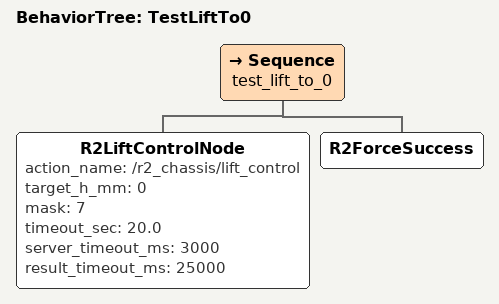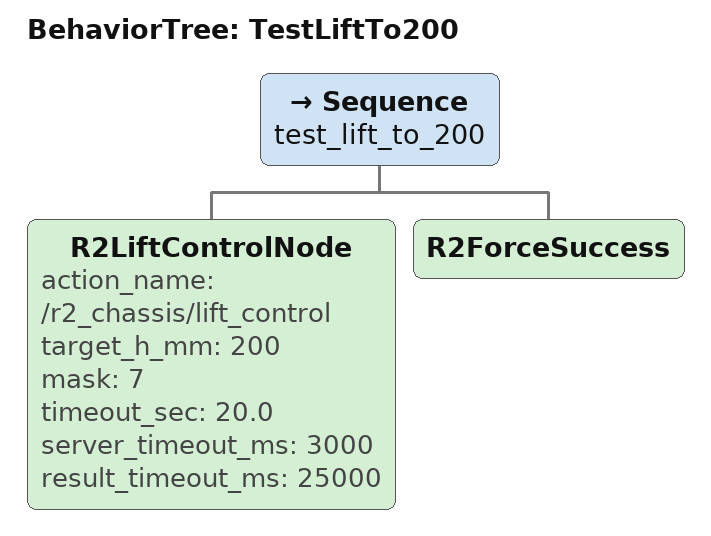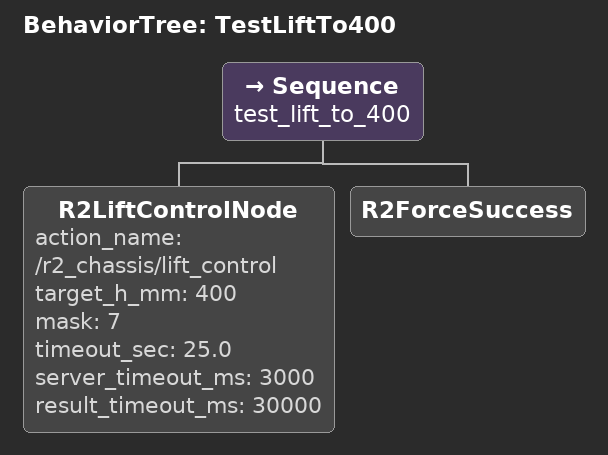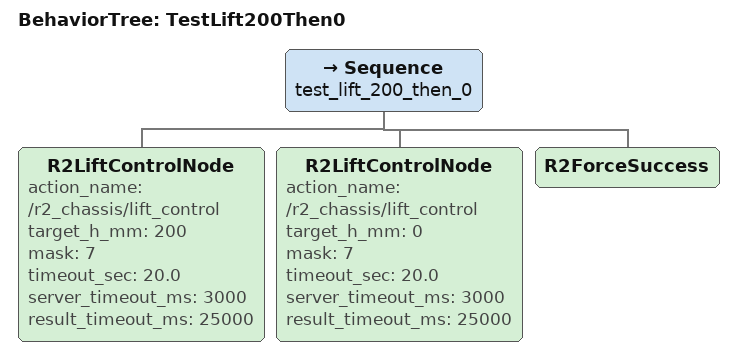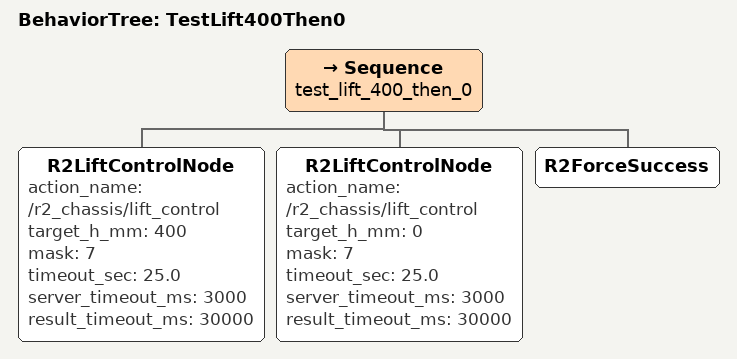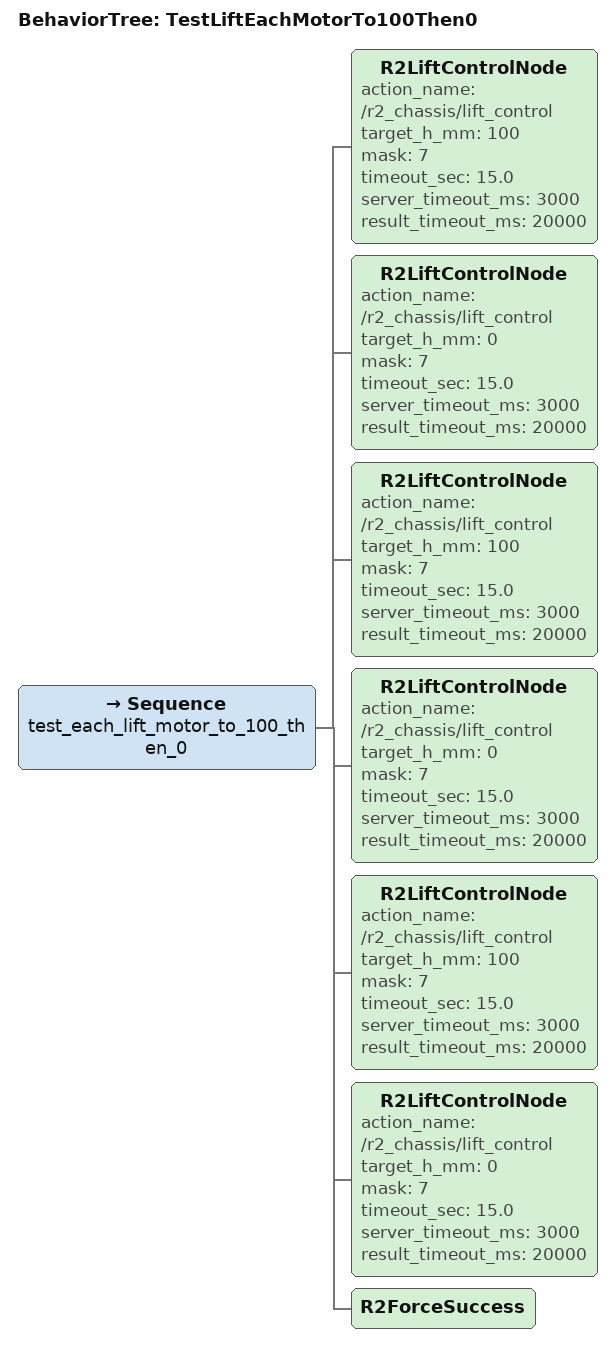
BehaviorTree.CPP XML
<root BTCPP_format="4" main_tree_to_execute="TestLiftEachMotorTo100Then0">

  <BehaviorTree ID="TestLiftTo0">
    <Sequence name="test_lift_to_0">
      <R2LiftControlNode
        action_name="/r2_chassis/lift_control"
        target_h_mm="0"
        mask="7"
        timeout_sec="20.0"
        server_timeout_ms="3000"
        result_timeout_ms="25000" />

      <R2ForceSuccess />
    </Sequence>
  </BehaviorTree>

  <BehaviorTree ID="TestLiftTo200">
    <Sequence name="test_lift_to_200">
      <R2LiftControlNode
        action_name="/r2_chassis/lift_control"
        target_h_mm="200"
        mask="7"
        timeout_sec="20.0"
        server_timeout_ms="3000"
        result_timeout_ms="25000" />

      <R2ForceSuccess />
    </Sequence>
  </BehaviorTree>

  <BehaviorTree ID="TestLiftTo400">
    <Sequence name="test_lift_to_400">
      <R2LiftControlNode
        action_name="/r2_chassis/lift_control"
        target_h_mm="400"
        mask="7"
        timeout_sec="25.0"
        server_timeout_ms="3000"
        result_timeout_ms="30000" />

      <R2ForceSuccess />
    </Sequence>
  </BehaviorTree>

  <BehaviorTree ID="TestLift200Then0">
    <Sequence name="test_lift_200_then_0">

      <R2LiftControlNode
        action_name="/r2_chassis/lift_control"
        target_h_mm="200"
        mask="7"
        timeout_sec="20.0"
        server_timeout_ms="3000"
        result_timeout_ms="25000" />

      <R2LiftControlNode
        action_name="/r2_chassis/lift_control"
        target_h_mm="0"
        mask="7"
        timeout_sec="20.0"
        server_timeout_ms="3000"
        result_timeout_ms="25000" />

      <R2ForceSuccess />

    </Sequence>
  </BehaviorTree>

  <BehaviorTree ID="TestLift400Then0">
    <Sequence name="test_lift_400_then_0">

      <R2LiftControlNode
        action_name="/r2_chassis/lift_control"
        target_h_mm="400"
        mask="7"
        timeout_sec="25.0"
        server_timeout_ms="3000"
        result_timeout_ms="30000" />

      <R2LiftControlNode
        action_name="/r2_chassis/lift_control"
        target_h_mm="0"
        mask="7"
        timeout_sec="25.0"
        server_timeout_ms="3000"
        result_timeout_ms="30000" />

      <R2ForceSuccess />

    </Sequence>
  </BehaviorTree>

  <BehaviorTree ID="TestLiftEachMotorTo100Then0">
    <Sequence name="test_each_lift_motor_to_100_then_0">

      <!-- 只测试 1 号升降 -->
      <R2LiftControlNode
        action_name="/r2_chassis/lift_control"
        target_h_mm="100"
        mask="7"
        timeout_sec="15.0"
        server_timeout_ms="3000"
        result_timeout_ms="20000" />

      <R2LiftControlNode
        action_name="/r2_chassis/lift_control"
        target_h_mm="0"
        mask="7"
        timeout_sec="15.0"
        server_timeout_ms="3000"
        result_timeout_ms="20000" />

      <!-- 只测试 2 号升降 -->
      <R2LiftControlNode
        action_name="/r2_chassis/lift_control"
        target_h_mm="100"
        mask="7"
        timeout_sec="15.0"
        server_timeout_ms="3000"
        result_timeout_ms="20000" />

      <R2LiftControlNode
        action_name="/r2_chassis/lift_control"
        target_h_mm="0"
        mask="7"
        timeout_sec="15.0"
        server_timeout_ms="3000"
        result_timeout_ms="20000" />

      <!-- 只测试 3 号升降 -->
      <R2LiftControlNode
        action_name="/r2_chassis/lift_control"
        target_h_mm="100"
        mask="7"
        timeout_sec="15.0"
        server_timeout_ms="3000"
        result_timeout_ms="20000" />

      <R2LiftControlNode
        action_name="/r2_chassis/lift_control"
        target_h_mm="0"
        mask="7"
        timeout_sec="15.0"
        server_timeout_ms="3000"
        result_timeout_ms="20000" />

      <R2ForceSuccess />

    </Sequence>
  </BehaviorTree>

</root>
